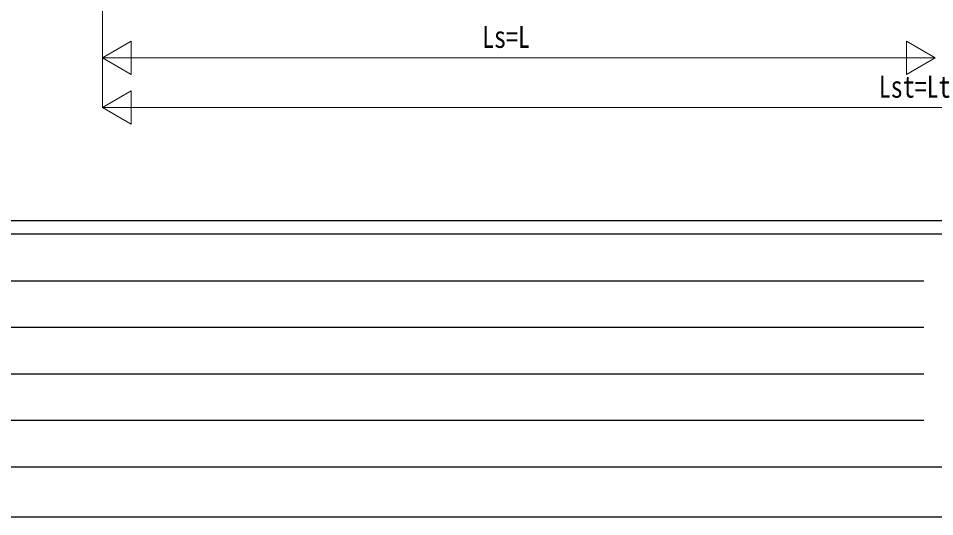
# Model space of a CAD drawing. Units: millimetres, scale not verified. Extents: x -16820 to 16820, y -11880 to 11880.
# Drawn here: x -10867 to -5354, y -11880 to -8880 of the extents above; entities that cross this region are included whole.
import ezdxf
from ezdxf.enums import TextEntityAlignment as Align

# ---------------------------------------------------------------- set-up
doc = ezdxf.new("R2010")
doc.units = ezdxf.units.MM
doc.header["$LTSCALE"] = 60
doc.layers.add('0-6_YKK_D', color=6, linetype='Continuous', lineweight=18)
doc.layers.add('0-7_YKK_ZWAK', color=7, linetype='Continuous')
doc.styles.add('ＭＳ ゴシック', font='')
doc.styles.get('ＭＳ ゴシック').set_extended_font_data('MS Gothic')

msp = doc.modelspace()

# ---------------------------------------------------------------- linework, layer by layer
at = {"layer": '0-6_YKK_D'}
for p, q in [((-10360.65, -7617.6), (-10360.65, -9118.6)), ((-10360.65, -7617.6), (-10360.65, -9418.6)), ((-10360.65, -9117.6), (-10187.44, -9017.6)), ((-10187.44, -9217.6), (-10187.44, -9017.6)), ((-5350.65, -9117.6), (-5523.85, -9017.6)), ((-5523.85, -9017.6), (-5523.85, -9217.6)), ((-10360.65, -9117.6), (-10187.44, -9217.6)), ((-10360.65, -9117.6), (-10014.24, -9117.6)), ((-10160.65, -9117.6), (-5550.65, -9117.6)), ((-5350.65, -9117.6), (-5697.06, -9117.6)), ((-5350.65, -9117.6), (-5523.85, -9217.6)), ((-10360.65, -9417.6), (-10187.44, -9317.6)), ((-10187.44, -9517.6), (-10187.44, -9317.6)), ((-10360.65, -9417.6), (-10187.44, -9517.6)), ((-10360.65, -9417.6), (-10014.24, -9417.6)), ((-10160.65, -9417.6), (-547.65, -9417.6))]:
    msp.add_line(p, q, dxfattribs=at)
at = {"layer": '0-7_YKK_ZWAK'}
for p, q in [((15580.08, -10100), (-15619.92, -10100)), ((-5219.92, -10180), (-15619.92, -10180)), ((-15449.92, -10460), (-5419.92, -10460)), ((-15449.92, -10740), (-5419.92, -10740)), ((-15449.92, -11020), (-5419.92, -11020)), ((-15449.92, -11300), (-5419.92, -11300)), ((-15619.92, -11580), (-5219.92, -11580))]:
    msp.add_line(p, q, dxfattribs=at)
msp.add_lwpolyline([(-16820, -11880), (16820, -11880), (16820, 11880), (-16820, 11880)], close=True, dxfattribs=at)

# ---------------------------------------------------------------- texts
at = {"layer": '0-6_YKK_D', "style": 'ＭＳ ゴシック', "width": 0.8}
for s, p in [('Ls=L', (-8076.45, -9097.6)), ('Lst=Lt', (-5690.15, -9397.6))]:
    msp.add_text(s, height=132, dxfattribs=at).set_placement(p, align=Align.BOTTOM_LEFT)

doc.saveas('drawing.dxf')
